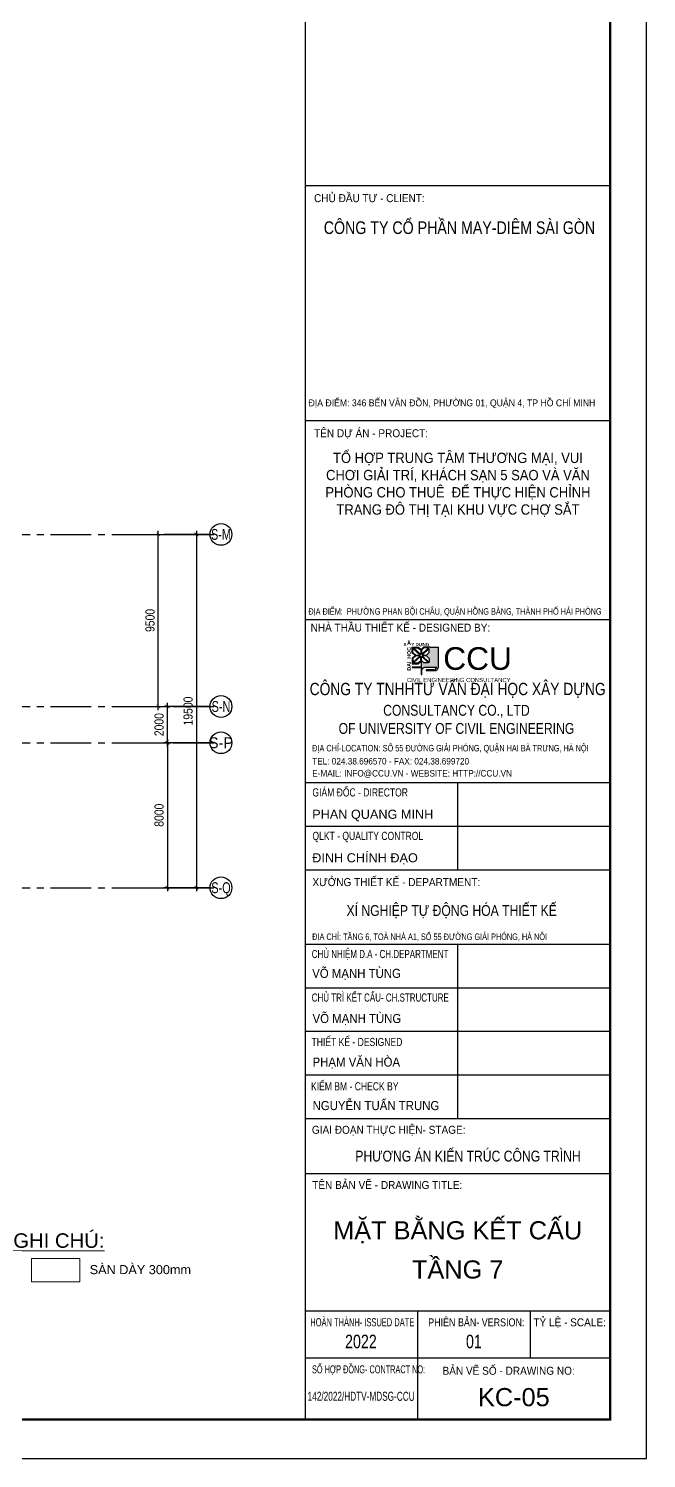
# Model space of a CAD drawing. Header units: millimetres. Extents: x -340714 to 2967022, y -655653 to 62.
# Drawn here: x 1806781 to 1840859, y -366824 to -287912 of the extents above; entities that cross this region are included whole.
import ezdxf
from ezdxf.enums import TextEntityAlignment as Align

# ---------------------------------------------------------------- set-up
doc = ezdxf.new("R2010")
doc.units = ezdxf.units.MM
doc.header["$LTSCALE"] = 100
doc.header["$PDMODE"] = 32
doc.header["$PDSIZE"] = 2.5
doc.linetypes.add('CENTER2', pattern=[1.125, 0.75, -0.125, 0.125, -0.125])
for name, color, linetype in [('ccu11-Dim', 8, 'Continuous'), ('ccu12-Truc', 13, 'CENTER2'), ('KT-Dim', 8, 'Continuous'), ('Xref_ST_MBDV Cot vach 30.7.2022|Xref_ST_MBDV Cot vach 30.7.2022|Xref_ST_MBDV Cot vach 30.7.2022|Xref_ST_MBDV Cot vach 30.7.2022|A-GRID-SYM', 50, 'Continuous')]:
    doc.layers.add(name, color=color, linetype=linetype)
for name, color, linetype, lineweight in [('ccu12-Tencaukien', 9, 'Continuous', 15), ('khung', 7, 'Continuous', 60), ('KT-Chu viet', 255, 'Continuous', 20), ('KT-Net thay', 7, 'Continuous', 15), ('TEXT', 7, 'Continuous', 5)]:
    doc.layers.add(name, color=color, linetype=linetype, lineweight=lineweight)
doc.styles.add('51KHUNG TEN$0$khung ten A1$1$Standard', font='', dxfattribs={"width": 0.9})
doc.styles.add('Arial', font='arial.ttf', dxfattribs={"width": 0.7})
doc.styles.add('Arial Narrow', font='ARIALN.TTF')
doc.styles.add('HBA-Text', font='GOTHIC.TTF')
doc.styles.add('Khung ten KT A2$0$Khung A2$0$Khung A2$0$khung ten A1$1$Standard', font='')
doc.styles.add('SD-T2-B', font='arialbd.ttf')
doc.styles.get('51KHUNG TEN$0$khung ten A1$1$Standard').set_extended_font_data('.VnArialH')
doc.styles.get('Khung ten KT A2$0$Khung A2$0$Khung A2$0$khung ten A1$1$Standard').set_extended_font_data('.VnArialH')
doc.dimstyles.new('ccu12-200', dxfattribs={"dimscale": 200, "dimtxt": 2.5, "dimasz": 1, "dimexe": 1, "dimexo": 2, "dimgap": 1, "dimtad": 1, "dimdec": 0, "dimrnd": 5, "dimdsep": 46, "dimtxsty": 'Arial Narrow', "dimblk": 'ARCHTICK', "dimcen": -1, "dimdle": 1, "dimclrd": 256, "dimclre": 256, "dimclrt": 3, "dimadec": 0, "dimazin": 2, "dimtfac": 0.1, "dimtdec": 0, "dimtmove": 0, "dimatfit": 1, "dimldrblk": 'ARCHTICK', "dimfxl": 1, "dimtvp": 0.833333, "dimtolj": 1, "dimtzin": 12, "dimarcsym": 0})

# ---------------------------------------------------------------- blocks, each defined once
blk = doc.blocks.new('A$C067E0FED')
at = {"ltscale": 500, "true_color": 0x0e489d}
h = blk.add_hatch(color=154, dxfattribs=at)
h.dxf.hatch_style = 1
h.paths.add_polyline_path([(933, 986), (707, 985), (538, 985), (471, 921), (405, 985), (235, 985), (235, 835), (311, 766), (235, 697), (235, 547), (405, 547), (471, 611), (471, 459), (235, 459), (235, 444), (471, 444), (471, 256), (491, 256), (491, 371, -0.414197), (571, 451), (886, 452, -0.350385), (804, 386), (605, 386), (605, 363), (833, 363, 0.414214), (933, 463)])
h.paths.add_polyline_path([(687, 688), (687, 579), (497, 756), (613, 756)], flags=16)
h.paths.add_polyline_path([(613, 776), (497, 776), (687, 953), (687, 844)], flags=16)
h.paths.add_polyline_path([(671, 567), (546, 567), (481, 629), (481, 743)], flags=16)
h.paths.add_polyline_path([(481, 789), (481, 903), (546, 965), (671, 965)], flags=16)
h.paths.add_polyline_path([(461, 629), (397, 567), (271, 567), (461, 743)], flags=16)
h.paths.add_polyline_path([(461, 789), (271, 965), (397, 965), (461, 903)], flags=16)
h.paths.add_polyline_path([(446, 756), (255, 579), (255, 688), (329, 756)], flags=16)
h.paths.add_polyline_path([(446, 776), (329, 776), (255, 844), (255, 953)], flags=16)
at = {"color": 154, "ltscale": 500, "true_color": 0x0e489d}
blk.add_line((707, 985), (933, 986), dxfattribs=at)
for points in [[(235, 835), (235, 985), (405, 985), (471, 921)], [(311, 766), (235, 835)], [(311, 766), (235, 697)], [(329, 776), (255, 844), (255, 953), (446, 776)], [(461, 903), (461, 789), (271, 965), (397, 965), (461, 903)], [(329, 776), (446, 776)], [(707, 985), (538, 985), (471, 921)], [(481, 903), (481, 789), (671, 965), (546, 965), (481, 903)], [(613, 776), (687, 844), (687, 953), (497, 776)], [(497, 776), (613, 776)], [(235, 697), (235, 547)], [(235, 697), (235, 547), (405, 547), (471, 611)], [(471, 459), (235, 459), (235, 444), (471, 444)], [(329, 756), (255, 688), (255, 579), (446, 756)], [(461, 629), (461, 743), (271, 567), (397, 567), (461, 629)], [(446, 756), (329, 756)], [(471, 611), (471, 459)], [(471, 444), (471, 256)], [(481, 629), (481, 743), (671, 567), (546, 567), (481, 629)], [(613, 756), (687, 688), (687, 579), (497, 756)], [(613, 756), (497, 756)]]:
    blk.add_lwpolyline(points, dxfattribs=at)
for points in [[(804, 386), (605, 386), (605, 363), (833, 363, 0.414214), (933, 463), (933, 986)], [(471, 256), (491, 256), (491, 371, -0.414214), (571, 451), (886, 452)]]:
    blk.add_lwpolyline(points, format="xyb", dxfattribs=at)
blk.add_arc((804, 470), 84.2, 270.1432, 347.3819, dxfattribs=at)
at = {"color": 154, "ltscale": 500, "true_color": 0x0e489d, "attachment_point": 1, "style": 'Khung ten KT A2$0$Khung A2$0$Khung A2$0$khung ten A1$1$Standard'}
for s, width, insert, char_height in [('{\\fArial|b1|i0|c0|p34;Â  }', 3266, (96, 1148), 105), ('{\\fArial|b1|i0|c0|p34;X}', 3266, (2, 1101), 85), ('{\\fArial|b1|i0|c0|p34;Y DỰNG}', 3266, (211, 1101), 85), ('CCU', 237, (1060, 986), 602.6), ('CIVIL ENGINEERING CONSULTANCY', 3266, (93, 170), 112)]:
    blk.add_mtext_dynamic_manual_height_columns(s, width=width, gutter_width=17.5, heights=[0], dxfattribs=dict(at, insert=insert, char_height=char_height))
at = {"color": 154, "ltscale": 500, "true_color": 0x0e489d, "insert": (98, 363), "char_height": 100, "attachment_point": 1, "rotation": 90, "style": 'Khung ten KT A2$0$Khung A2$0$Khung A2$0$khung ten A1$1$Standard'}
blk.add_mtext_dynamic_manual_height_columns('{\\fArial|b1|i0|c0|p34;ĐẠI  HỌC }', width=3266, gutter_width=17.5, heights=[0], dxfattribs=at)
blk = doc.blocks.new('Khung ten_A1', base_point=(-3406704, 253379))
for p, q in [((74690, 58471), (74690, 1072)), ((74690, 58471), (74690, 1072)), ((74690, 35130), (83100, 35130)), ((74690, 28643), (83100, 28643)), ((74690, 23153), (83100, 23153)), ((74690, 18647), (83100, 18647)), ((78895, 18647), (78895, 16244)), ((74690, 17446), (83100, 17446)), ((74690, 17446), (83100, 17446)), ((74690, 16244), (83100, 16244)), ((74690, 16244), (83100, 16244)), ((74690, 16244), (83100, 16244)), ((74690, 16244), (83100, 16244)), ((74690, 16244), (83100, 16244)), ((74690, 16244), (83100, 16244)), ((74690, 14188), (83100, 14188)), ((74690, 14188), (83100, 14188)), ((78895, 14188), (78895, 9382)), ((74690, 12986), (83100, 12986)), ((74690, 11785), (83100, 11785)), ((74690, 11785), (83100, 11785)), ((74690, 11785), (83100, 11785)), ((74690, 11785), (83100, 11785)), ((74690, 10583), (83100, 10583)), ((74690, 10583), (83100, 10583)), ((74690, 9382), (83100, 9382)), ((74690, 9382), (83100, 9382)), ((74690, 7866), (83100, 7866)), ((74690, 7866), (83100, 7866)), ((74690, 7866), (83100, 7866)), ((74690, 4075), (83100, 4075)), ((74690, 4075), (83100, 4075)), ((77788, 4075), (77788, 1072)), ((80892, 4075), (80892, 2774)), ((74690, 2774), (83100, 2774)), ((74690, 2774), (83100, 2774))]:
    blk.add_line(p, q)
at = {"layer": 'Defpoints', "color": 1}
blk.add_lwpolyline([(84100, 0), (84100, 59471), (0, 59471), (0, 0)], close=True, dxfattribs=at)
at = {"layer": 'KT-Net thay', "const_width": 60}
blk.add_lwpolyline([(2700, 1071), (83100, 1071), (83100, 58471), (2700, 58471)], close=True, dxfattribs=at)
at = {"color": 1, "xscale": 1.038034279163195, "yscale": 1.038034279163195, "zscale": 1.038034279163195}
blk.add_blockref('A$C067E0FED', (77398, 21362), dxfattribs=at)
at = {"color": 2, "style": '51KHUNG TEN$0$khung ten A1$1$Standard'}
for s, height, width, p in [('chñ ®Çu t\xad - client:', 220.26, 0.9, (74934, 34667)), ('Tªn dù ¸n - project:', 220.26, 0.9, (74934, 28180)), ('nhµ thÇu thiÕt kÕ - designed by:', 220.26, 0.9, (74839, 22815)), ('®Þa chØ-LOCATION: sè 55 ®\xadêng gi¶i phãng, quËn hai bµ tr\xadng, hµ néi', 180, 0.8, (74883, 19509)), ('TEL: 024.38.696570 - FAX: 024.38.699720', 180, 0.9, (74883, 19148)), ('E-MAIL: INFO@CCU.VN - WEBSITE: HTTP://CCU.VN', 180, 0.9, (74883, 18815)), ('gi¸m ®èc - director ', 225.27, 0.75, (74889, 18266)), ('QLKT - quality control', 225.27, 0.75, (74889, 17065)), ('x¦ëng thiÕt kÕ - department:', 220.26, 0.9, (74889, 15793)), ('Chñ nhiÖm d.a - ch.department', 225.27, 0.7, (74870, 13806)), ('Chñ tr× KÕT CÊU- ch.STRUCTURE', 225.27, 0.7, (74870, 12605)), ('ThiÕt kÕ - designed', 225.27, 0.75, (74865, 11378)), ('KiÓm BM - check by', 225.27, 0.75, (74850, 10155)), ('giai ®o¹n thùc hiÖn- stage:', 220.26, 0.9, (74875, 8957)), ('tªn b¶n vÏ - drawing title:', 220.26, 0.9, (74884, 7434)), ('Hoµn thµnh- issued date : ', 225.27, 0.6, (74832, 3644)), ('phiªn b¶n- version:', 220.26, 0.8, (78082, 3644)), ('tû lÖ - scale:', 220.26, 0.9, (80983, 3644)), ('01', 375.4, 0.75, (79124, 3038)), ('sè hîp ®ång- CONTRACT NO:', 220.26, 0.6, (74878, 2347)), ('B¶n vÏ sè - drawing no:', 220.26, 0.9, (78478, 2308))]:
    blk.add_text(s, height=height, dxfattribs=dict(at, width=width)).set_placement(p)
at = {"style": '51KHUNG TEN$0$khung ten A1$1$Standard'}
for s, p in [('phan quang minh', (74883, 17650)), ('§INH CHÝNH §¹O', (74883, 16449))]:
    blk.add_text(s, height=250.3, dxfattribs=at).set_placement(p)
at = {"color": 2, "style": '51KHUNG TEN$0$khung ten A1$1$Standard', "width": 0.8}
blk.add_text('xÝ nghiÖp tù ®éng hãa thiÕt kÕ', height=300, dxfattribs=at).set_placement((78730, 15119), align=Align.MIDDLE_CENTER)
at = {"color": 2, "style": '51KHUNG TEN$0$khung ten A1$1$Standard'}
for s, height, width, p in [('®Þa chØ: tÇng 6, toµ nhµ a1, sè 55 ®\xadêng gi¶i phãng, hµ néi', 180.21, 0.8, (78122, 14305)), ('2022', 375.4, 0.75, (76226, 3038)), ('142/2022/hdtv-mdsg-ccu', 250, 0.65, (76233, 1589))]:
    blk.add_text(s, height=height, dxfattribs=dict(at, width=width)).set_placement(p, align=Align.CENTER)
at = {"style": '51KHUNG TEN$0$khung ten A1$1$Standard'}
for s, height, width, p in [('vâ m¹nh tïng', 250.3, 0.9, (74883, 13259)), ('vâ m¹nh tïng', 250.3, 0.9, (74893, 12014)), ('nguyÔn TUÊN TRUNG', 250.3, 0.9, (74893, 9611)), ('PH¦¥NG ¸N KIÕN TRóC C¤NG TR×NH', 300, 0.8, (76071, 8192))]:
    blk.add_text(s, height=height, dxfattribs=dict(at, width=width)).set_placement(p)
at = {"color": 1, "style": '51KHUNG TEN$0$khung ten A1$1$Standard', "width": 0.9}
blk.add_text('PH¹M V¡N HßA', height=250.3, dxfattribs=at).set_placement((74893, 10812))
at = {"insert": (74784, 29223), "char_height": 190, "width": 8315.79, "attachment_point": 1, "style": '51KHUNG TEN$0$khung ten A1$1$Standard'}
blk.add_mtext('§ÞA ®iÓm: 346 BÕN V¢N §åN, PH¦êNG 01, QUËN 4, TP Hå CHÝ MINH', dxfattribs=at)
at = {"color": 2, "insert": (78895, 21402), "char_height": 340, "width": 8410, "attachment_point": 2, "style": '51KHUNG TEN$0$khung ten A1$1$Standard'}
blk.add_mtext('{\\W0.8;c«ng ty Tnhht\xad vÊn ®¹i häc x©y dùng\\W1; }', dxfattribs=at)
at = {"color": 4, "insert": (78862, 20794), "char_height": 300, "width": 10208.61, "attachment_point": 2, "style": '51KHUNG TEN$0$khung ten A1$1$Standard'}
blk.add_mtext('{\\W0.8;CONSULTANCY CO., LTD \\POF UNIVERSITY OF CIVIL ENGINEERING}', dxfattribs=at)
at = {"layer": 'khung', "style": 'Arial', "width": 0.8}
blk.add_text('ĐỊA ĐIỂM:  PHƯỜNG PHAN BỘI CHÂU, QUẬN HỒNG BÀNG, THÀNH PHỐ HẢI PHÒNG', height=180, dxfattribs=at).set_placement((78822, 23282), align=Align.CENTER)
at = {"layer": 'KT-Chu viet', "style": '51KHUNG TEN$0$khung ten A1$1$Standard', "width": 0.8}
blk.add_text('C¤NG TY cæ phÇn may-diªm sµI gßn', height=350.42, dxfattribs=at).set_placement((78944, 33787), align=Align.CENTER)
at = {"layer": 'TEXT', "color": 7, "insert": (78903, 26866), "char_height": 285, "attachment_point": 5, "style": 'SD-T2-B'}
blk.add_mtext_dynamic_manual_height_columns('{\\fArial|b0|i0|c0|p34;\\W0.9;TỔ HỢP TRUNG TÂM THƯƠNG MẠI, VUI CHƠI GIẢI TRÍ, KHÁCH SẠN 5 SAO VÀ VĂN PHÒNG CHO THUÊ  ĐỂ THỰC HIỆN CHỈNH TRANG ĐÔ THỊ TẠI KHU VỰC CHỢ SẮT}', width=7866.82, gutter_width=100, heights=[0], dxfattribs=at)
blk = doc.blocks.new('GRID-SYM-flat-83')
at = {"layer": 'Xref_ST_MBDV Cot vach 30.7.2022|Xref_ST_MBDV Cot vach 30.7.2022|Xref_ST_MBDV Cot vach 30.7.2022|Xref_ST_MBDV Cot vach 30.7.2022|A-GRID-SYM'}
blk.add_ellipse((0, 0), major_axis=(-900, 5), ratio=1, dxfattribs=at)
at = {"layer": 'Xref_ST_MBDV Cot vach 30.7.2022|Xref_ST_MBDV Cot vach 30.7.2022|Xref_ST_MBDV Cot vach 30.7.2022|Xref_ST_MBDV Cot vach 30.7.2022|A-GRID-SYM', "style": 'HBA-Text'}
blk.add_attdef('GRID', text='', height=900, rotation=359.63025, dxfattribs=at).set_placement((0, 0, 0), align=Align.MIDDLE_CENTER)
blk = doc.blocks.new('GRID-SYM-flat-84')
at = {"layer": 'Xref_ST_MBDV Cot vach 30.7.2022|Xref_ST_MBDV Cot vach 30.7.2022|Xref_ST_MBDV Cot vach 30.7.2022|Xref_ST_MBDV Cot vach 30.7.2022|A-GRID-SYM'}
blk.add_ellipse((0, 0), major_axis=(-900, 5), ratio=1, dxfattribs=at)
at = {"layer": 'Xref_ST_MBDV Cot vach 30.7.2022|Xref_ST_MBDV Cot vach 30.7.2022|Xref_ST_MBDV Cot vach 30.7.2022|Xref_ST_MBDV Cot vach 30.7.2022|A-GRID-SYM', "style": 'HBA-Text'}
blk.add_attdef('GRID', text='', height=900, rotation=359.63025, dxfattribs=at).set_placement((0, 0, 0), align=Align.MIDDLE_CENTER)
blk = doc.blocks.new('GRID-SYM-flat-85')
at = {"layer": 'Xref_ST_MBDV Cot vach 30.7.2022|Xref_ST_MBDV Cot vach 30.7.2022|Xref_ST_MBDV Cot vach 30.7.2022|Xref_ST_MBDV Cot vach 30.7.2022|A-GRID-SYM'}
blk.add_ellipse((0, 0), major_axis=(-900, 5), ratio=1, dxfattribs=at)
at = {"layer": 'Xref_ST_MBDV Cot vach 30.7.2022|Xref_ST_MBDV Cot vach 30.7.2022|Xref_ST_MBDV Cot vach 30.7.2022|Xref_ST_MBDV Cot vach 30.7.2022|A-GRID-SYM', "style": 'HBA-Text'}
blk.add_attdef('GRID', text='', height=900, rotation=359.63025, dxfattribs=at).set_placement((0, 0, 0), align=Align.MIDDLE_CENTER)
blk = doc.blocks.new('GRID-SYM-flat-86')
at = {"layer": 'Xref_ST_MBDV Cot vach 30.7.2022|Xref_ST_MBDV Cot vach 30.7.2022|Xref_ST_MBDV Cot vach 30.7.2022|Xref_ST_MBDV Cot vach 30.7.2022|A-GRID-SYM'}
blk.add_ellipse((0, 0), major_axis=(-900, 5), ratio=1, dxfattribs=at)
at = {"layer": 'Xref_ST_MBDV Cot vach 30.7.2022|Xref_ST_MBDV Cot vach 30.7.2022|Xref_ST_MBDV Cot vach 30.7.2022|Xref_ST_MBDV Cot vach 30.7.2022|A-GRID-SYM', "style": 'HBA-Text'}
blk.add_attdef('GRID', text='', height=900, rotation=359.63025, dxfattribs=at).set_placement((0, 0, 0), align=Align.MIDDLE_CENTER)
blk = doc.blocks.new('_ARCHTICK')
at = {"color": 0, "linetype": 'ByBlock', "const_width": 0.15}
blk.add_lwpolyline([(-0.5, -0.5), (0.5, 0.5)], dxfattribs=at)
blk = doc.blocks.new('*D1056')
at = {"layer": 'Defpoints', "color": 0, "transparency": 16777216}
for p in [(420808, -72696), (420808, -92196), (424766, -92196)]:
    blk.add_point(p, dxfattribs=at)
at = {"layer": 'KT-Dim', "lineweight": -2, "transparency": 16777216}
for p, q in [((424766, -72496), (424766, -92396)), ((421208, -72696), (424966, -72696)), ((421208, -92196), (424966, -92196))]:
    blk.add_line(p, q, dxfattribs=at)
at = {"layer": 'KT-Dim', "lineweight": -2, "transparency": 16777216, "xscale": 200, "yscale": 200, "zscale": 200}
for p, rotation in [((424766, -72696), 90), ((424766, -92196), 270)]:
    blk.add_blockref('_ARCHTICK', p, dxfattribs=dict(at, rotation=rotation))
at = {"layer": 'KT-Dim', "color": 3, "transparency": 16777216, "insert": (424311, -82446), "char_height": 500, "attachment_point": 5, "rotation": 90, "style": 'Arial Narrow'}
blk.add_mtext('\\A1;19500', dxfattribs=at)
blk = doc.blocks.new('*D1057')
at = {"layer": 'Defpoints', "color": 0, "transparency": 16777216}
for p in [(420808, -84196), (420808, -92196), (423166, -92196)]:
    blk.add_point(p, dxfattribs=at)
at = {"layer": 'KT-Dim', "lineweight": -2, "transparency": 16777216}
for p, q in [((421208, -84196), (423366, -84196)), ((423166, -83996), (423166, -92396)), ((421208, -92196), (423366, -92196))]:
    blk.add_line(p, q, dxfattribs=at)
at = {"layer": 'KT-Dim', "lineweight": -2, "transparency": 16777216, "xscale": 200, "yscale": 200, "zscale": 200}
for p, rotation in [((423166, -84196), 90), ((423166, -92196), 270)]:
    blk.add_blockref('_ARCHTICK', p, dxfattribs=dict(at, rotation=rotation))
at = {"layer": 'KT-Dim', "color": 3, "transparency": 16777216, "insert": (422711, -88196), "char_height": 500, "attachment_point": 5, "rotation": 90, "style": 'Arial Narrow'}
blk.add_mtext('\\A1;8000', dxfattribs=at)
blk = doc.blocks.new('*D1059')
at = {"layer": 'Defpoints', "color": 0, "transparency": 16777216}
for p in [(420308, -82196), (423166, -82196), (420808, -84196)]:
    blk.add_point(p, dxfattribs=at)
at = {"layer": 'KT-Dim', "lineweight": -2, "transparency": 16777216}
for p, q in [((423166, -84396), (423166, -81996)), ((420708, -82196), (423366, -82196)), ((421208, -84196), (423366, -84196))]:
    blk.add_line(p, q, dxfattribs=at)
at = {"layer": 'KT-Dim', "lineweight": -2, "transparency": 16777216, "xscale": 200, "yscale": 200, "zscale": 200}
for p, rotation in [((423166, -82196), 90), ((423166, -84196), 270)]:
    blk.add_blockref('_ARCHTICK', p, dxfattribs=dict(at, rotation=rotation))
at = {"layer": 'KT-Dim', "color": 3, "transparency": 16777216, "insert": (422711, -83196), "char_height": 500, "attachment_point": 5, "rotation": 90, "style": 'Arial Narrow'}
blk.add_mtext('\\A1;2000', dxfattribs=at)
blk = doc.blocks.new('*D1060')
at = {"layer": 'Defpoints', "color": 0, "transparency": 16777216}
for p in [(420308, -72696), (422666, -72696), (420308, -82196)]:
    blk.add_point(p, dxfattribs=at)
at = {"layer": 'KT-Dim', "lineweight": -2, "transparency": 16777216}
for p, q in [((422666, -82396), (422666, -72496)), ((420708, -72696), (422866, -72696)), ((420708, -82196), (422866, -82196))]:
    blk.add_line(p, q, dxfattribs=at)
at = {"layer": 'KT-Dim', "lineweight": -2, "transparency": 16777216, "xscale": 200, "yscale": 200, "zscale": 200}
for p, rotation in [((422666, -72696), 90), ((422666, -82196), 270)]:
    blk.add_blockref('_ARCHTICK', p, dxfattribs=dict(at, rotation=rotation))
at = {"layer": 'KT-Dim', "color": 3, "transparency": 16777216, "insert": (422211, -77446), "char_height": 500, "attachment_point": 5, "rotation": 90, "style": 'Arial Narrow'}
blk.add_mtext('\\A1;9500', dxfattribs=at)
blk = doc.blocks.new('Grid-ST-flat-3')
at = {"layer": 'ccu12-Truc', "ltscale": 30}
for p, q in [((366096.2, -72696.3), (425824, -72696.3)), ((366096.2, -82196.3), (425824, -82196.3)), ((366096.2, -84196.3), (425824, -84196.3)), ((366096.2, -92196.3), (425824, -92196.3))]:
    blk.add_line(p, q, dxfattribs=at)
at = {"layer": 'KT-Dim'}
for p, q in [((425524, -72696.3), (422966.4, -72696.3)), ((425524, -82196.3), (422966.4, -82196.3)), ((425524, -82196.3), (422966.4, -82196.3)), ((425524, -84196.3), (422966.4, -84196.3)), ((425524, -84196.3), (422966.4, -84196.3)), ((425524, -92196.3), (422966.4, -92196.3))]:
    blk.add_line(p, q, dxfattribs=at)
ref = blk.add_blockref('GRID-SYM-flat-83', (426124, -72696.5), dxfattribs=dict(at, xscale=0.6666666666666665, yscale=0.6666666666666665, zscale=0.6666666666666665, rotation=0.325197994598278))
ref.add_attrib('GRID', 'S-M', dxfattribs={"layer": 'Xref_ST_MBDV Cot vach 30.7.2022|Xref_ST_MBDV Cot vach 30.7.2022|Xref_ST_MBDV Cot vach 30.7.2022|Xref_ST_MBDV Cot vach 30.7.2022|A-GRID-SYM', "height": 600, "style": 'HBA-Text', "width": 0.75}).set_placement((426124, -72696.5), align=Align.MIDDLE_CENTER)
ref = blk.add_blockref('GRID-SYM-flat-84', (426124, -82196.5), dxfattribs=dict(at, xscale=0.6666666666666665, yscale=0.6666666666666665, zscale=0.6666666666666665, rotation=0.325197994598278))
ref.add_attrib('GRID', 'S-N', dxfattribs={"layer": 'Xref_ST_MBDV Cot vach 30.7.2022|Xref_ST_MBDV Cot vach 30.7.2022|Xref_ST_MBDV Cot vach 30.7.2022|Xref_ST_MBDV Cot vach 30.7.2022|A-GRID-SYM', "height": 600, "style": 'HBA-Text', "width": 0.75}).set_placement((426124, -82196.5), align=Align.MIDDLE_CENTER)
at = {"layer": 'KT-Dim', "xscale": 0.6666666666666665, "yscale": 0.6666666666666665, "zscale": 0.6666666666666665, "rotation": 0.325197994598278}
blk.add_blockref('GRID-SYM-flat-85', (426124, -84196.5), dxfattribs=at).add_auto_attribs({'GRID': 'S-P'})
at = {"layer": 'KT-Dim'}
ref = blk.add_blockref('GRID-SYM-flat-86', (426124, -92196.5), dxfattribs=dict(at, xscale=0.6666666666666665, yscale=0.6666666666666665, zscale=0.6666666666666665, rotation=0.325197994598278))
ref.add_attrib('GRID', 'S-Q', dxfattribs={"layer": 'Xref_ST_MBDV Cot vach 30.7.2022|Xref_ST_MBDV Cot vach 30.7.2022|Xref_ST_MBDV Cot vach 30.7.2022|Xref_ST_MBDV Cot vach 30.7.2022|A-GRID-SYM', "height": 600, "style": 'HBA-Text', "width": 0.75}).set_placement((426124, -92196.5), align=Align.MIDDLE_CENTER)
for base, p1, p2, picture, middle in [((422666.3, -72696.3), (420308.1, -82196.3), (420308.1, -72696.3), '*D1060', (422211, -77446.3)), ((424766.4, -92196.3), (420808.2, -72696.3), (420808.2, -92196.3), '*D1056', (424311.1, -82446.3)), ((423166.4, -82196.3), (420808.2, -84196.3), (420308.1, -82196.3), '*D1059', (422711.1, -83196.3)), ((423166.4, -92196.3), (420808.2, -84196.3), (420808.2, -92196.3), '*D1057', (422711.1, -88196.3))]:
    dim = blk.add_linear_dim(base=base, p1=p1, p2=p2, angle=90, dimstyle='ccu12-200', dxfattribs=at)
    dim.commit()
    dim.dimension.update_dxf_attribs({"geometry": picture, "text_midpoint": middle})

msp = doc.modelspace()

# ---------------------------------------------------------------- linework, layer by layer
at = {"layer": 'ccu12-Tencaukien', "color": 0, "ltscale": 20}
msp.add_lwpolyline([(1806941.9, -355785.4), (1809601.9, -355785.4), (1809601.9, -357075.4), (1806941.9, -357075.4)], close=True, dxfattribs=at)

# ---------------------------------------------------------------- block references
msp.add_blockref('Grid-ST-flat-3', (1391269.1, -243129.8))
at = {"layer": 'ccu11-Dim', "xscale": 2.000000000621877, "yscale": 2.000000000621877, "zscale": 2.000000000621877}
msp.add_blockref('Khung ten_A1', (-5140749.3, 139934.6), dxfattribs=at)

# ---------------------------------------------------------------- texts
at = {"layer": 'ccu11-Dim', "color": 31, "style": 'Arial'}
for s, p in [('MẶT BẰNG KẾT CẤU', (1830449, -354234.7)), ('TẦNG 7', (1830449, -356396.7)), ('KC-05', (1833547, -363442.3))]:
    msp.add_text(s, height=1000, dxfattribs=at).set_placement(p, align=Align.MIDDLE_CENTER)
at = {"layer": 'ccu12-Tencaukien', "color": 31, "style": 'Arial'}
msp.add_text('%%uGHI CHÚ:', height=800, dxfattribs=at).set_placement((1808451.1, -355201.8), align=Align.CENTER)
msp.add_text('SÀN DÀY 300mm', height=500, dxfattribs=at).set_placement((1810150.4, -356655.4))

doc.saveas('drawing.dxf')
